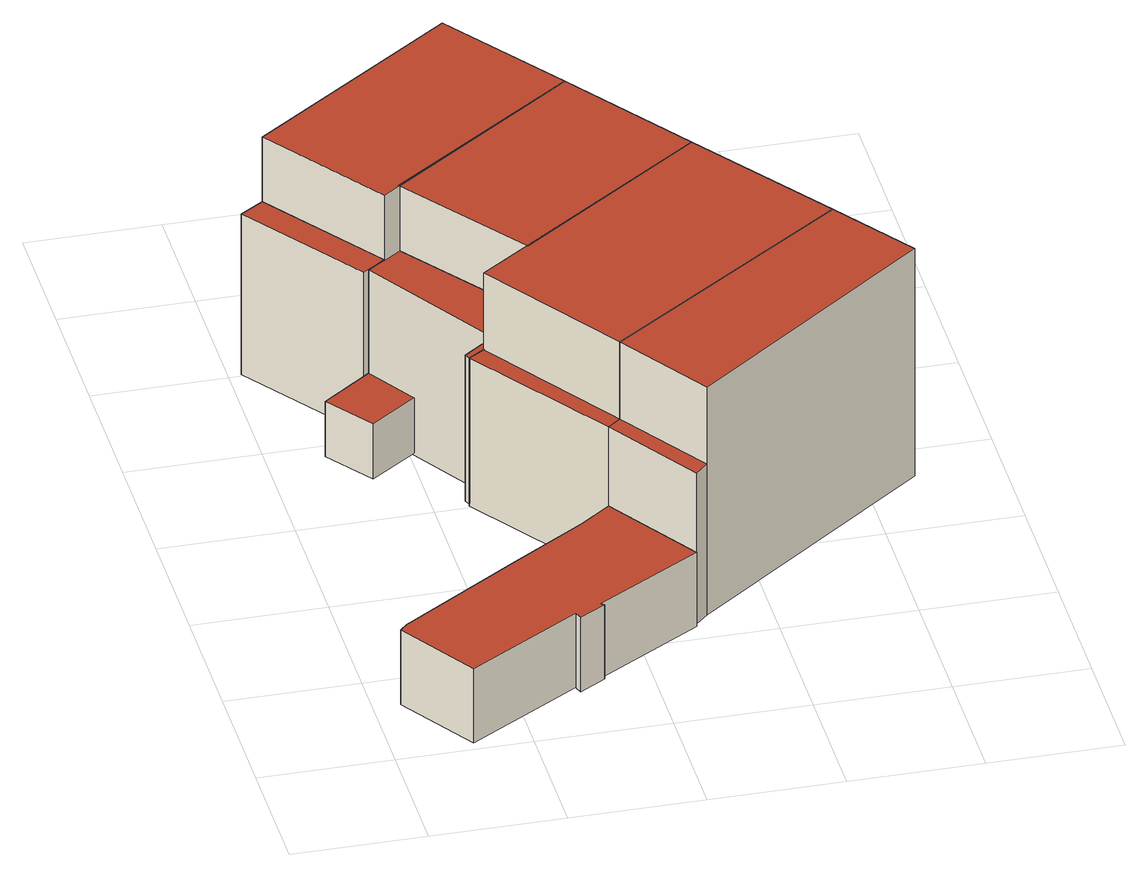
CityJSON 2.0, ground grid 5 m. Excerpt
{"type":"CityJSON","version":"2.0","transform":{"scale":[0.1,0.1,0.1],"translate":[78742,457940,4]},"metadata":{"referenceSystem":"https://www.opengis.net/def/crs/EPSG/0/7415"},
"CityObjects":{
"building1":{"type":"Building","children":["building1-1","building1-2","building1-3"]},
"building1-1":{"type":"BuildingPart","attributes":{"roofType":"1000","RelativeEavesHeight":3.08,"RelativeRidgeHeight":3.08,"AbsoluteEavesHeight":7.55,"AbsoluteRidgeHeight":7.55},"parents":["building1"],"geometry":[{"type":"Solid","lod":"2","boundaries":[[[[0,1,2,3]],[[1,4,5,2]],[[4,6,7,5]],[[6,8,9,7]],[[8,10,11,9]],[[10,12,13,11]],[[12,14,15,13]],[[14,16,17,15]],[[16,18,19,17]],[[18,20,21,19]],[[20,0,3,21]],[[20,18,16,14,12,10,8,6,4,1,0]],[[3,2,5,7,9,11,13,15,17,19,21]]]],"semantics":{"surfaces":[{"type":"WallSurface"},{"type":"RoofSurface","Direction":0,"Slope":90},{"type":"GroundSurface"}],"values":[[0,0,0,0,0,0,0,0,0,0,0,1,2]]}}]},
"building1-2":{"type":"BuildingPart","attributes":{"roofType":"1000","RelativeEavesHeight":9.55,"RelativeRidgeHeight":9.55,"AbsoluteEavesHeight":14.13,"AbsoluteRidgeHeight":14.13},"parents":["building1"],"geometry":[{"type":"Solid","lod":"2","boundaries":[[[[22,23,24,25]],[[23,26,27,24]],[[26,28,29,27]],[[28,22,25,29]],[[28,26,23,22]],[[25,24,27,29]]]],"semantics":{"surfaces":[{"type":"WallSurface"},{"type":"RoofSurface","Direction":0,"Slope":90},{"type":"GroundSurface"}],"values":[[0,0,0,0,1,2]]}}]},
"building1-3":{"type":"BuildingPart","attributes":{"roofType":"1000","RelativeEavesHeight":6.3,"RelativeRidgeHeight":6.3,"AbsoluteEavesHeight":10.89,"AbsoluteRidgeHeight":10.89},"parents":["building1"],"geometry":[{"type":"Solid","lod":"2","boundaries":[[[[30,31,32,27]],[[31,33,34,32]],[[33,35,29,34]],[[35,30,27,29]],[[35,33,31,30]],[[27,32,34,29]]]],"semantics":{"surfaces":[{"type":"WallSurface"},{"type":"RoofSurface","Direction":0,"Slope":90},{"type":"GroundSurface"}],"values":[[0,0,0,0,1,2]]}}]},
"building2":{"type":"Building","children":["building2-1","building2-2"]},
"building2-1":{"type":"BuildingPart","attributes":{"roofType":"1000","RelativeEavesHeight":6.69,"RelativeRidgeHeight":6.69,"AbsoluteEavesHeight":11.43,"AbsoluteRidgeHeight":11.43},"parents":["building2"],"geometry":[{"type":"Solid","lod":"2","boundaries":[[[[36,37,38,39]],[[37,40,41,38]],[[40,42,43,41]],[[42,36,39,43]],[[42,40,37,36]],[[39,38,41,43]]]],"semantics":{"surfaces":[{"type":"WallSurface"},{"type":"RoofSurface","Direction":0,"Slope":90},{"type":"GroundSurface"}],"values":[[0,0,0,0,1,2]]}}]},
"building2-2":{"type":"BuildingPart","attributes":{"roofType":"1000","RelativeEavesHeight":9.44,"RelativeRidgeHeight":9.44,"AbsoluteEavesHeight":14.13,"AbsoluteRidgeHeight":14.13},"parents":["building2"],"geometry":[{"type":"Solid","lod":"2","boundaries":[[[[44,45,46,47]],[[45,48,39,46]],[[48,49,43,39]],[[49,44,47,43]],[[49,48,45,44]],[[47,46,39,43]]]],"semantics":{"surfaces":[{"type":"WallSurface"},{"type":"RoofSurface","Direction":354.87,"Slope":90},{"type":"GroundSurface"}],"values":[[0,0,0,0,1,2]]}}]},
"building3":{"type":"Building","children":["building3-1","building3-2","building3-3","building3-4"]},
"building3-1":{"type":"BuildingPart","attributes":{"roofType":"1000","RelativeEavesHeight":6.11,"RelativeRidgeHeight":6.11,"AbsoluteEavesHeight":10.89,"AbsoluteRidgeHeight":10.89},"parents":["building3"],"geometry":[{"type":"Solid","lod":"2","boundaries":[[[[50,51,52,53]],[[51,54,55,52]],[[54,56,57,55]],[[56,50,53,57]],[[56,54,51,50]],[[53,52,55,57]]]],"semantics":{"surfaces":[{"type":"WallSurface"},{"type":"RoofSurface","Direction":0,"Slope":90},{"type":"GroundSurface"}],"values":[[0,0,0,0,1,2]]}}]},
"building3-2":{"type":"BuildingPart","attributes":{"roofType":"1000","RelativeEavesHeight":6.69,"RelativeRidgeHeight":6.69,"AbsoluteEavesHeight":11.43,"AbsoluteRidgeHeight":11.43},"parents":["building3"],"geometry":[{"type":"Solid","lod":"2","boundaries":[[[[58,59,60,61]],[[59,62,63,60]],[[62,64,65,63]],[[64,58,61,65]],[[64,62,59,58]],[[61,60,63,65]]]],"semantics":{"surfaces":[{"type":"WallSurface"},{"type":"RoofSurface","Direction":0,"Slope":90},{"type":"GroundSurface"}],"values":[[0,0,0,0,1,2]]}}]},
"building3-3":{"type":"BuildingPart","attributes":{"roofType":"1000","RelativeEavesHeight":2.37,"RelativeRidgeHeight":2.37,"AbsoluteEavesHeight":7.12,"AbsoluteRidgeHeight":7.12},"parents":["building3"],"geometry":[{"type":"Solid","lod":"2","boundaries":[[[[66,67,68,69]],[[67,70,71,68]],[[70,72,73,71]],[[72,66,69,73]],[[72,70,67,66]],[[69,68,71,73]]]],"semantics":{"surfaces":[{"type":"WallSurface"},{"type":"RoofSurface","Direction":0,"Slope":90},{"type":"GroundSurface"}],"values":[[0,0,0,0,1,2]]}}]},
"building3-4":{"type":"BuildingPart","attributes":{"roofType":"1000","RelativeEavesHeight":9.47,"RelativeRidgeHeight":9.47,"AbsoluteEavesHeight":14.13,"AbsoluteRidgeHeight":14.13},"parents":["building3"],"geometry":[{"type":"Solid","lod":"2","boundaries":[[[[74,45,46,63]],[[45,75,76,46]],[[75,77,65,76]],[[77,74,63,65]],[[77,75,45,74]],[[63,46,76,65]]]],"semantics":{"surfaces":[{"type":"WallSurface"},{"type":"RoofSurface","Direction":0,"Slope":90},{"type":"GroundSurface"}],"values":[[0,0,0,0,1,2]]}}]},
"building4":{"type":"Building","children":["building4-1","building4-2"]},
"building4-1":{"type":"BuildingPart","attributes":{"roofType":"1000","RelativeEavesHeight":9.51,"RelativeRidgeHeight":9.51,"AbsoluteEavesHeight":14.13,"AbsoluteRidgeHeight":14.13},"parents":["building4"],"geometry":[{"type":"Solid","lod":"2","boundaries":[[[[75,22,25,78]],[[22,28,29,25]],[[28,79,80,29]],[[79,75,78,80]],[[79,28,22,75]],[[78,25,29,80]]]],"semantics":{"surfaces":[{"type":"WallSurface"},{"type":"RoofSurface","Direction":0,"Slope":90},{"type":"GroundSurface"}],"values":[[0,0,0,0,1,2]]}}]},
"building4-2":{"type":"BuildingPart","attributes":{"roofType":"1000","RelativeEavesHeight":6.21,"RelativeRidgeHeight":6.21,"AbsoluteEavesHeight":10.89,"AbsoluteRidgeHeight":10.89},"parents":["building4"],"geometry":[{"type":"Solid","lod":"2","boundaries":[[[[35,33,81,82]],[[33,50,83,81]],[[50,84,85,83]],[[84,35,82,85]],[[84,50,33,35]],[[82,81,83,85]]]],"semantics":{"surfaces":[{"type":"WallSurface"},{"type":"RoofSurface","Direction":0,"Slope":90},{"type":"GroundSurface"}],"values":[[0,0,0,0,1,2]]}}]}
},
"vertices":[
[122,58,36],[82,34,36],[82,34,5],[122,58,5],[83,33,36],[83,33,5],[73,27,36],[73,27,5],[72,30,36],[72,30,5],[29,4,36],[29,4,5],[10,34,36],[10,34,5],[13,37,36],[13,37,5],[59,67,36],[59,67,5],[87,85,36],[87,85,5],[99,94,36],[99,94,5],
[196,163,101],[218,132,101],[218,132,6],[196,163,6],[127,63,101],[127,63,6],[104,98,101],[104,98,6],
[127,63,69],[122,58,69],[122,58,6],[99,94,69],[99,94,6],[104,98,69],
[46,208,74],[37,202,74],[37,202,7],[46,208,7],[4,248,74],[4,248,7],[13,254,74],[13,254,7],
[91,310,101],[124,264,101],[124,264,7],[91,310,7],[46,208,101],[13,254,101],
[62,148,69],[61,150,69],[61,150,8],[62,148,8],[69,156,69],[69,156,8],[70,153,69],[70,153,8],
[70,153,74],[39,203,74],[39,203,7],[70,153,7],[52,213,74],[52,213,7],[87,165,74],[87,165,7],
[51,184,31],[33,171,31],[33,171,8],[51,184,8],[20,189,31],[20,189,8],[39,203,31],[39,203,8],
[52,213,101],[158,216,101],[158,216,7],[87,165,101],
[158,216,6],[68,152,101],[68,152,6],
[99,94,7],[104,98,7],[62,148,7],[68,152,69],[68,152,7]
]}
